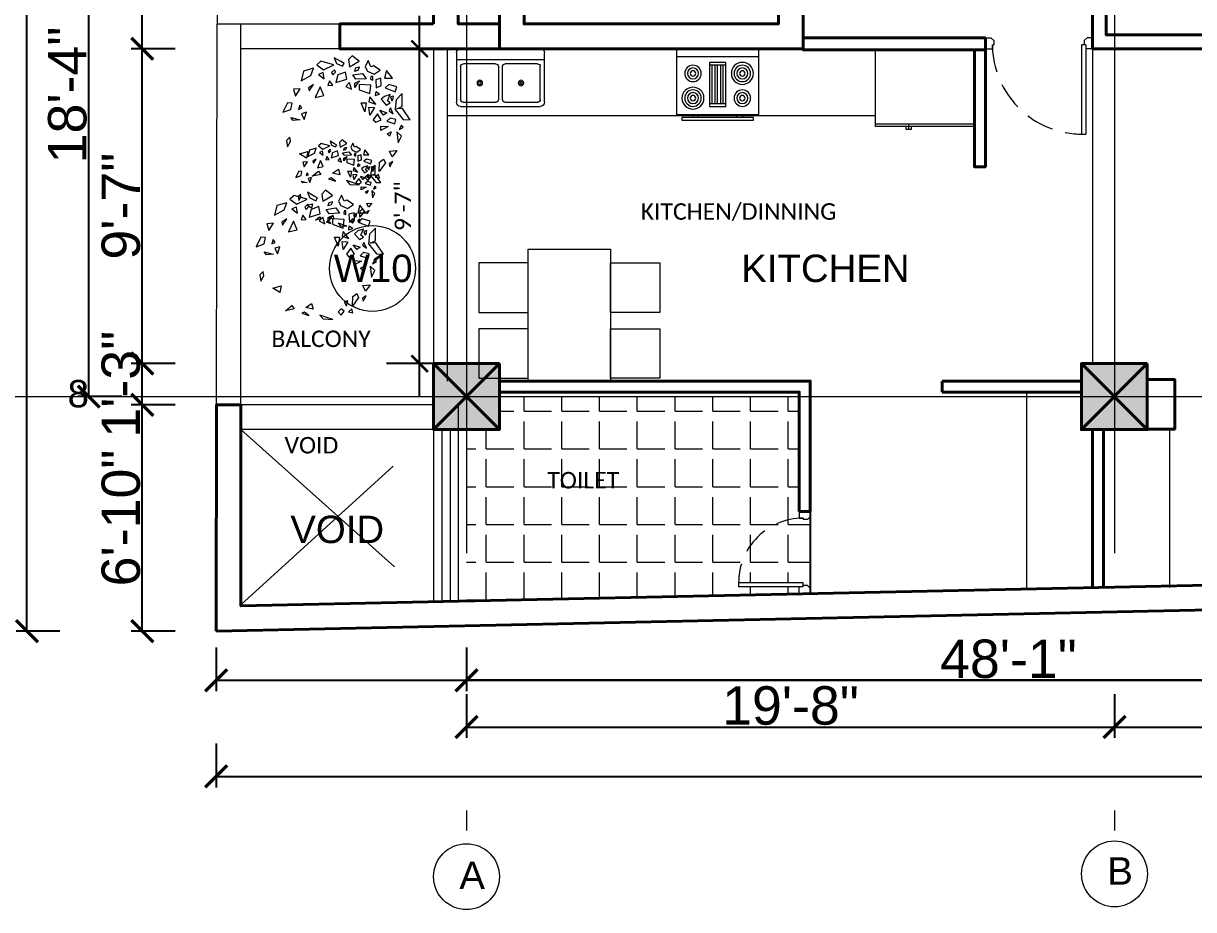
# Model space of a CAD drawing. Header units: inches. Extents: x 0 to 179512, y -43395 to -31716.
# Drawn here: x 171527.7 to 171953.9, y -38379 to -38056.3 of the extents above; entities that cross this region are included whole.
import ezdxf

# ---------------------------------------------------------------- set-up
doc = ezdxf.new("R2010")
doc.units = ezdxf.units.IN
doc.header["$LTSCALE"] = 10
doc.header["$MEASUREMENT"] = 0
for name, pattern in [('CENTER2', [1.125, 0.75, -0.125, 0.125, -0.125]), ('DASHED', [0.75, 0.5, -0.25]), ('DASHEDX2', [1.5, 1, -0.5]), ('HIDDEN2', [0.1875, 0.125, -0.0625])]:
    doc.linetypes.add(name, pattern=pattern)
doc.layers.get('Defpoints').update_dxf_attribs({"color": 215})
for name, color, linetype, lineweight in [('colum', 2, 'Continuous', 40), ('door', 4, 'Continuous', 25), ('Grid name', 4, 'Continuous', 0), ('hatch', 95, 'Continuous', 0), ('NEW LETTERING', 3, 'Continuous', 0), ('OL_AR_Center line', 253, 'CENTER2', 13), ('OL_AR_FURNITURE', 252, 'Continuous', 5), ('OL_AR_Hatch', 253, 'Continuous', 15), ('OL_AR_SYMBOL', 1, 'Continuous', 5), ('OL_AR_Text', 140, 'Continuous', 5), ('OL_AR_WALL', 255, 'Continuous', 40), ('window', 6, 'Continuous', 9)]:
    doc.layers.add(name, color=color, linetype=linetype, lineweight=lineweight)
doc.styles.add('1-16 Annotative Text', font='calibri.ttf', dxfattribs={"height": 0.0625})
doc.styles.add('arial', font='arial.ttf')
doc.styles.get("Standard").update_dxf_attribs({"font": 'arial.ttf'})
doc.dimstyles.new('1-16 Annotative Dimension', dxfattribs={"dimtxt": 0.0625, "dimasz": 0.0625, "dimexe": 0.125, "dimexo": 0, "dimgap": 0.03125, "dimtad": 1, "dimdec": 0, "dimzin": 0, "dimdsep": 46, "dimlunit": 4, "dimtxsty": '1-16 Annotative Text', "dimblk": 'ARCHTICK', "dimcen": 0.09, "dimdle": 0.125, "dimadec": 0, "dimazin": 0, "dimtfac": 1, "dimtdec": 0, "dimtix": 1, "dimtofl": 0, "dimtmove": 2, "dimatfit": 3, "dimfxl": 0.125, "dimfxlon": 1, "dimtolj": 1, "dimtzin": 0, "dimarcsym": 1})
doc.dimstyles.new('Dim_OLA', dxfattribs={"dimscale": 2, "dimtxt": 7, "dimasz": 4, "dimexe": 2, "dimexo": 0.5, "dimgap": 0.3, "dimtad": 1, "dimdec": 0, "dimzin": 0, "dimdsep": 46, "dimlunit": 3, "dimtxsty": 'arial', "dimblk": 'ARCHTICK', "dimcen": 0.05, "dimadec": 0, "dimazin": 0, "dimtfac": 1, "dimtdec": 0, "dimtix": 1, "dimtmove": 2, "dimatfit": 3, "dimldrblk": 'DOT', "dimfxl": 6, "dimfxlon": 1, "dimtolj": 1, "dimtzin": 0, "dimarcsym": 0})

# ---------------------------------------------------------------- blocks, each defined once
blk = doc.blocks.new('*U6')
for points in [[(-4.43, 11.05), (-5.18, 10.36), (-3.96, 9.49), (-2.07, 10.36)], [(-2, 11.66), (-1.6, 10.62), (-0.52, 10.1), (-0.18, 10.62), (-0.79, 10.96)], [(1.24, 12), (0.56, 11.31), (0.76, 10.01), (2.52, 11.05)], [(4.14, 11.14), (3.6, 10.01), (4, 9.23), (5.22, 8.71), (6.3, 9.41), (5.08, 10.19), (4.61, 10.01)], [(-5.78, 9.75), (-7.54, 9.23), (-8.01, 7.5), (-6.26, 8.45)], [(-4.84, 8.63), (-3.83, 7.85), (-4.03, 8.97)], [(-1.94, 9.49), (-2.48, 8.97), (-2.27, 8.54), (-1.8, 9.06)], [(0.02, 9.06), (-1.33, 8.54), (-1.73, 7.16), (0.29, 7.76)], [(1.37, 8.54), (3.13, 8.8), (3.8, 7.85), (1.91, 7.76)], [(2.59, 9.93), (1.84, 9.75), (1.64, 9.23), (2.32, 9.41)], [(7.45, 9.32), (7.11, 7.94), (8.52, 7.94)], [(-5.78, 6.81), (-6.66, 6.21), (-6.52, 5.69)], [(-4.57, 6.38), (-5.45, 4.47), (-3.89, 4.82)], [(-2.88, 7.5), (-3.15, 6.64), (-2.27, 6.72)], [(0.76, 7.16), (0.09, 6.46), (1.1, 5.95)], [(1.71, 6.29), (1.71, 7.07), (2.65, 7.5), (2.11, 6.9)], [(2.52, 6.81), (2.52, 5.86), (4.41, 5.17), (4.61, 6.72)], [(4.61, 8.28), (4.54, 7.76), (4.95, 7.59), (4.95, 8.28)], [(6.43, 7.94), (5.49, 7.68), (5.56, 6.21), (6.5, 6.64)], [(7.85, 6.81), (7.18, 6.21), (9, 5.51), (9.33, 6.38)], [(-8.14, 6.03), (-9.36, 5.95), (-9.02, 4.73)], [(4.41, 4.56), (4.27, 3.7), (5.49, 3.26)], [(5.49, 5.51), (5.42, 4.82), (6.16, 5.08)], [(8.12, 4.99), (7.11, 4.65), (6.5, 4.13), (7.38, 3.09), (8.12, 3.52), (7.65, 3.87)], [(8.73, 4.73), (8.19, 4.56), (8.39, 3.87), (8.59, 4.04)], [(10.28, 5.17), (9.2, 4.04), (9, 2.31), (10.48, 0.49), (11.76, 0.41), (10.35, 2.48), (9.33, 2.4), (10.28, 2.83)], [(-11.32, 1.79), (-9.83, 2.31), (-9.63, 3.44), (-10.44, 3.52)], [(-8.21, 3.09), (-8.48, 2.31), (-7.87, 2.57)], [(3.53, 1.88), (2.86, 3.52), (3.8, 3.52)], [(4.27, 2.74), (5.29, 2.66), (4.41, 1.27)], [(7.51, 1.71), (6.91, 1.27), (6.23, 2.14)], [(8.19, 2.57), (7.92, 2.05), (8.66, 1.53)], [(-8.21, 0.41), (-9.43, 0.32), (-9.83, 0.84)], [(-7, 1.79), (-7.94, 1.53), (-7.47, 0.49)], [(5.83, 1.53), (5.02, 0.41), (5.49, -0.02), (6.5, 0.41)], [(8.12, 0.75), (7.51, 0.15), (8.93, -0.28), (9.13, 0.49)], [(7.78, -0.8), (6.43, -1.5), (6.43, -0.72)], [(8.32, -1.75), (7.98, -2.53), (7.58, -2.1)], [(9.33, -1.75), (9.54, -3.74), (10.14, -2.53)], [(10.08, -0.63), (9.74, -1.32), (10.48, -0.89)], [(-10.03, -2.71), (-10.64, -3.31), (-10.44, -4.44), (-9.9, -3.49)], [(-8.28, -5.73), (-6.79, -5.3), (-7, -6.51)], [(9.33, -5.13), (8.46, -6.25), (7.98, -5.22)], [(5.29, -7.98), (4.61, -8.16), (5.02, -8.94)], [(6.1, -8.94), (6.16, -7.21), (6.91, -6.69), (7.24, -7.38)], [(8.05, -8.07), (8.59, -7.12), (7.92, -7.55)], [(-4.84, -8.85), (-4.43, -9.45), (-5.99, -9.8)], [(-2.54, -10.06), (-3.02, -10.23), (-1.8, -10.67)], [(-2.34, -9.2), (-1.26, -8.5), (-0.99, -9.54)], [(0.22, -10.58), (0.83, -11.27), (2.59, -11.36)], [(4.07, -9.45), (3.53, -9.97), (4.07, -10.58), (4.61, -9.89)], [(6.03, -9.45), (5.42, -9.97), (6.16, -10.15)]]:
    blk.add_lwpolyline(points, close=True)
blk = doc.blocks.new('toilet door')
at = {"linetype": 'Continuous', "lineweight": 5}
for p, q in [((971.49, 1088.26), (973.49, 1088.26)), ((971.49, 1088.26), (971.49, 1084.26)), ((973.49, 1088.26), (974.49, 1087.26)), ((974.49, 1087.26), (974.49, 1085.71)), ((999.49, 1088.26), (998.49, 1087.26)), ((998.49, 1087.26), (998.49, 1085.71)), ((1001.49, 1088.26), (999.49, 1088.26)), ((1001.49, 1088.26), (1001.49, 1084.26)), ((971.49, 1084.26), (973.99, 1084.26)), ((973.99, 1085.71), (974.49, 1085.71)), ((973.99, 1084.26), (973.99, 1085.71)), ((998.99, 1085.71), (997.49, 1085.71)), ((997.49, 1085.71), (997.49, 1062.21)), ((998.99, 1085.71), (998.99, 1062.21)), ((1001.49, 1084.26), (998.99, 1084.26)), ((997.49, 1062.21), (998.99, 1062.21))]:
    blk.add_line(p, q, dxfattribs=at)
at = {"linetype": 'DASHEDX2', "lineweight": 5}
blk.add_arc((997.49, 1085.71), 23.5, 180, 270, dxfattribs=at)
blk = doc.blocks.new('RGOVN30T')
for p, q in [((0, -3), (30, -3)), ((12, -6), (18, -6)), ((13, -20), (13, -6)), ((14, -6), (14, -20)), ((15, -20), (15, -6)), ((16, -6), (16, -20)), ((17, -20), (17, -6)), ((18, -20), (12, -20)), ((6, -24), (6, -25)), ((8, -25), (8, -24)), ((22, -25), (22, -24)), ((24, -24), (24, -25))]:
    blk.add_line(p, q)
for points in [[(0, -24), (0, 0), (30, 0), (30, -24)], [(12, -21), (12, -5), (18, -5), (18, -21)], [(2, -26), (2, -25), (28, -25), (28, -26)]]:
    blk.add_lwpolyline(points, close=True)
for centre, radius in [((6, -9), 4), ((6, -9), 3), ((6, -9), 2), ((6, -9), 1), ((24, -9), 3), ((24, -9), 2), ((24, -9), 1), ((6, -18), 3), ((6, -18), 2), ((6, -18), 1), ((24, -18), 4), ((24, -18), 3), ((24, -18), 2), ((24, -18), 1)]:
    blk.add_circle(centre, radius)
blk = doc.blocks.new('DBLSK32T')
for p, q in [((-16, -4), (16, -4)), ((-0.75, -18.5), (-0.75, -6.5)), ((0.75, -6.5), (0.75, -18.5))]:
    blk.add_line(p, q)
for points in [[(-14.5, 0), (14.5, 0)], [(-16, -19.5), (-16, -1.5)], [(16, -1.5), (16, -19.5)], [(-14.5, -18.5), (-14.5, -6.5)], [(-13.5, -5.5), (-1.75, -5.5)], [(1.75, -5.5), (13.5, -5.5)], [(14.5, -6.5), (14.5, -18.5)], [(14.5, -21), (-14.5, -21)], [(-1.75, -19.5), (-13.5, -19.5)], [(13.5, -19.5), (1.75, -19.5)]]:
    blk.add_lwpolyline(points)
for centre, radius in [((-7.5, -12.5), 1), ((-7.5, -12.5), 0.5), ((7.5, -12.5), 1), ((7.5, -12.5), 0.5)]:
    blk.add_circle(centre, radius)
for centre, radius, start, end in [((-14.5, -1.5), 1.5, 90, 180), ((14.5, -1.5), 1.5, 0, 90), ((-13.5, -6.5), 1, 90, 180), ((-1.75, -6.5), 1, 0, 90), ((1.75, -6.5), 1, 90, 180), ((13.5, -6.5), 1, 0, 90), ((-14.5, -19.5), 1.5, 180, 270), ((-13.5, -18.5), 1, 180, 270), ((-1.75, -18.5), 1, 270, 0), ((1.75, -18.5), 1, 180, 270), ((13.5, -18.5), 1, 270, 0), ((14.5, -19.5), 1.5, 270, 0)]:
    blk.add_arc(centre, radius, start, end)
blk = doc.blocks.new('REF36T')
for p, q in [((0, -26.999999), (36, -26.999999)), ((11, -27.999999), (11, -28.999999)), ((11, -28.999999), (13, -28.999999)), ((12, -26.999999), (12, -28.999999)), ((13, -28.999999), (13, -27.999999))]:
    blk.add_line(p, q)
blk.add_lwpolyline([(0, -27.999999), (0, 0), (36, 0), (36, -27.999999)], close=True)
blk = doc.blocks.new('room door')
at = {"linetype": 'Continuous', "lineweight": 5}
for p, q in [((1155.96, 1187.08), (1155.96, 1185.08)), ((1155.96, 1187.08), (1159.96, 1187.08)), ((1155.96, 1185.08), (1156.96, 1184.08)), ((1159.96, 1187.08), (1159.96, 1184.58)), ((1156.96, 1184.08), (1158.51, 1184.08)), ((1158.51, 1184.58), (1158.51, 1183.08)), ((1158.51, 1184.58), (1191.07, 1184.58)), ((1158.51, 1183.08), (1191.07, 1183.08)), ((1191.07, 1183.08), (1191.07, 1184.58)), ((1155.96, 1150.08), (1156.96, 1151.08)), ((1156.96, 1151.08), (1158.51, 1151.08)), ((1158.51, 1150.58), (1158.51, 1151.08)), ((1155.96, 1148.08), (1155.96, 1150.08)), ((1155.96, 1148.08), (1159.96, 1148.08)), ((1159.96, 1150.58), (1158.51, 1150.58)), ((1159.96, 1148.08), (1159.96, 1150.58))]:
    blk.add_line(p, q, dxfattribs=at)
at = {"linetype": 'DASHEDX2', "lineweight": 5}
blk.add_arc((1158.29, 1183.35), 32.77, 270.3827, 0.4794, dxfattribs=at)
blk = doc.blocks.new('_ArchTick')
at = {"color": 0, "linetype": 'ByBlock', "const_width": 0.15}
blk.add_lwpolyline([(-0.5, -0.5), (0.5, 0.5)], dxfattribs=at)
blk = doc.blocks.new('*D215')
at = {"layer": 'Defpoints', "color": 0, "transparency": 16777216}
for p in [(171571, -38195.16), (171598.03, -38195.16), (171597.89, -38277.59)]:
    blk.add_point(p, dxfattribs=at)
at = {"layer": 'OL_AR_Text', "color": 0, "lineweight": -2, "transparency": 16777216}
for p, q in [((171583, -38195.16), (171567, -38195.16)), ((171571, -38277.59), (171571, -38195.16)), ((171583, -38277.59), (171567, -38277.59))]:
    blk.add_line(p, q, dxfattribs=at)
at = {"layer": 'OL_AR_Text', "color": 0, "lineweight": -2, "transparency": 16777216, "xscale": 8, "yscale": 8, "zscale": 8}
for p, rotation in [((171571, -38195.16), 90), ((171571, -38277.59), 270)]:
    blk.add_blockref('_ArchTick', p, dxfattribs=dict(at, rotation=rotation))
at = {"layer": 'OL_AR_Text', "color": 0, "transparency": 16777216, "insert": (171563.25, -38236.38), "char_height": 14, "attachment_point": 5, "rotation": 90, "style": 'arial'}
blk.add_mtext('\\A1;6\'-10"', dxfattribs=at)
blk = doc.blocks.new('_Dot')
at = {"color": 0, "linetype": 'ByBlock', "lineweight": -2}
blk.add_line((-0.5, 0), (-1, 0), dxfattribs=at)
at = {"color": 0, "linetype": 'ByBlock', "const_width": 0.5}
blk.add_lwpolyline([(-0.25, 0, 1), (0.25, 0, 1)], format="xyb", close=True, dxfattribs=at)
blk = doc.blocks.new('*D216')
at = {"layer": 'Defpoints', "color": 0, "transparency": 16777216}
for p in [(171571, -38180.16), (171677.06, -38180.16), (171598.03, -38195.16)]:
    blk.add_point(p, dxfattribs=at)
at = {"layer": 'OL_AR_Text', "color": 0, "lineweight": -2, "transparency": 16777216}
for p, q in [((171583, -38180.16), (171567, -38180.16)), ((171571, -38195.16), (171571, -38180.16)), ((171583, -38195.16), (171567, -38195.16))]:
    blk.add_line(p, q, dxfattribs=at)
at = {"layer": 'OL_AR_Text', "color": 0, "transparency": 16777216, "insert": (171563.25, -38187.66), "char_height": 14, "attachment_point": 5, "rotation": 90, "style": 'arial'}
blk.add_mtext('\\A1;1\'-3"', dxfattribs=at)
blk = doc.blocks.new('*D217')
at = {"layer": 'Defpoints', "color": 0, "transparency": 16777216}
for p in [(171571, -38065.47), (171677.06, -38065.47), (171677.06, -38180.16)]:
    blk.add_point(p, dxfattribs=at)
at = {"layer": 'OL_AR_Text', "color": 0, "lineweight": -2, "transparency": 16777216}
for p, q in [((171583, -38065.47), (171567, -38065.47)), ((171571, -38180.16), (171571, -38065.47)), ((171583, -38180.16), (171567, -38180.16))]:
    blk.add_line(p, q, dxfattribs=at)
at = {"layer": 'OL_AR_Text', "color": 0, "lineweight": -2, "transparency": 16777216, "xscale": 8, "yscale": 8, "zscale": 8}
for p, rotation in [((171571, -38065.47), 90), ((171571, -38180.16), 270)]:
    blk.add_blockref('_ArchTick', p, dxfattribs=dict(at, rotation=rotation))
at = {"layer": 'OL_AR_Text', "color": 0, "transparency": 16777216, "insert": (171563.25, -38122.81), "char_height": 14, "attachment_point": 5, "rotation": 90, "style": 'arial'}
blk.add_mtext('\\A1;9\'-7"', dxfattribs=at)
blk = doc.blocks.new('*D218')
at = {"layer": 'Defpoints', "color": 0, "transparency": 16777216}
for p in [(171571, -37984.56), (171677.06, -37984.56), (171677.06, -38065.47)]:
    blk.add_point(p, dxfattribs=at)
at = {"layer": 'OL_AR_Text', "color": 0, "lineweight": -2, "transparency": 16777216}
for p, q in [((171583, -37984.56), (171567, -37984.56)), ((171571, -38065.47), (171571, -37984.56)), ((171583, -38065.47), (171567, -38065.47))]:
    blk.add_line(p, q, dxfattribs=at)
at = {"layer": 'OL_AR_Text', "color": 0, "lineweight": -2, "transparency": 16777216, "xscale": 8, "yscale": 8, "zscale": 8}
for p, rotation in [((171571, -37984.56), 90), ((171571, -38065.47), 270)]:
    blk.add_blockref('_ArchTick', p, dxfattribs=dict(at, rotation=rotation))
at = {"layer": 'OL_AR_Text', "color": 0, "transparency": 16777216, "insert": (171563.25, -38025.02), "char_height": 14, "attachment_point": 5, "rotation": 90, "style": 'arial'}
blk.add_mtext('\\A1;6\'-9"', dxfattribs=at)
blk = doc.blocks.new('*D228')
at = {"layer": 'Defpoints', "color": 0, "transparency": 16777216}
for p in [(171551.5, -37972.46), (171688.96, -37972.46), (171689.06, -38192.16)]:
    blk.add_point(p, dxfattribs=at)
at = {"layer": 'OL_AR_Text', "color": 0, "lineweight": -2, "transparency": 16777216}
for p, q in [((171563.5, -37972.46), (171547.5, -37972.46)), ((171551.5, -38192.16), (171551.5, -37972.46)), ((171563.5, -38192.16), (171547.5, -38192.16))]:
    blk.add_line(p, q, dxfattribs=at)
at = {"layer": 'OL_AR_Text', "color": 0, "lineweight": -2, "transparency": 16777216, "xscale": 8, "yscale": 8, "zscale": 8}
for p, rotation in [((171551.5, -37972.46), 90), ((171551.5, -38192.16), 270)]:
    blk.add_blockref('_ArchTick', p, dxfattribs=dict(at, rotation=rotation))
at = {"layer": 'OL_AR_Text', "color": 0, "transparency": 16777216, "insert": (171543.75, -38082.31), "char_height": 14, "attachment_point": 5, "rotation": 90, "style": 'arial'}
blk.add_mtext('\\A1;18\'-4"', dxfattribs=at)
blk = doc.blocks.new('*D235')
at = {"layer": 'Defpoints', "color": 0, "transparency": 16777216}
for p in [(171529, -36984.44), (171572, -36984.44), (171571, -38277.59)]:
    blk.add_point(p, dxfattribs=at)
at = {"layer": 'OL_AR_Text', "color": 0, "lineweight": -2, "transparency": 16777216}
for p, q in [((171541, -36984.44), (171525, -36984.44)), ((171529, -38277.59), (171529, -36984.44)), ((171541, -38277.59), (171525, -38277.59))]:
    blk.add_line(p, q, dxfattribs=at)
at = {"layer": 'OL_AR_Text', "color": 0, "lineweight": -2, "transparency": 16777216, "xscale": 8, "yscale": 8, "zscale": 8}
for p, rotation in [((171529, -36984.44), 90), ((171529, -38277.59), 270)]:
    blk.add_blockref('_ArchTick', p, dxfattribs=dict(at, rotation=rotation))
at = {"layer": 'OL_AR_Text', "color": 0, "transparency": 16777216, "insert": (171521.25, -37631.02), "char_height": 14, "attachment_point": 5, "rotation": 90, "style": 'arial'}
blk.add_mtext('\\A1;107\'-9"', dxfattribs=at)
blk = doc.blocks.new('*D236')
at = {"layer": 'Defpoints', "color": 0, "transparency": 16777216}
for p in [(172174.96, -38265.23), (171597.89, -38277.59), (172174.96, -38295.5)]:
    blk.add_point(p, dxfattribs=at)
at = {"layer": 'OL_AR_Text', "color": 0, "lineweight": -2, "transparency": 16777216}
for p, q in [((171597.89, -38283.5), (171597.89, -38299.5)), ((172174.96, -38283.5), (172174.96, -38299.5)), ((171597.89, -38295.5), (172174.96, -38295.5))]:
    blk.add_line(p, q, dxfattribs=at)
at = {"layer": 'OL_AR_Text', "color": 0, "lineweight": -2, "transparency": 16777216, "xscale": 8, "yscale": 8, "zscale": 8, "rotation": 180}
blk.add_blockref('_ArchTick', (171597.89, -38295.5), dxfattribs=at)
at = {"layer": 'OL_AR_Text', "color": 0, "lineweight": -2, "transparency": 16777216, "xscale": 8, "yscale": 8, "zscale": 8}
blk.add_blockref('_ArchTick', (172174.96, -38295.5), dxfattribs=at)
at = {"layer": 'OL_AR_Text', "color": 0, "transparency": 16777216, "insert": (171886.42, -38287.75), "char_height": 14, "attachment_point": 5, "style": 'arial'}
blk.add_mtext('\\A1;48\'-1"', dxfattribs=at)
blk = doc.blocks.new('*D243')
at = {"layer": 'Defpoints', "color": 0, "transparency": 16777216}
for p in [(172559.77, -37981.71), (171689.06, -38192.16), (171689.06, -38295.5)]:
    blk.add_point(p, dxfattribs=at)
at = {"layer": 'OL_AR_Text', "color": 0, "lineweight": -2, "transparency": 16777216}
for p, q in [((171689.06, -38283.5), (171689.06, -38299.5)), ((172559.77, -38283.5), (172559.77, -38299.5)), ((172559.77, -38295.5), (171689.06, -38295.5))]:
    blk.add_line(p, q, dxfattribs=at)
at = {"layer": 'OL_AR_Text', "color": 0, "lineweight": -2, "transparency": 16777216, "xscale": 8, "yscale": 8, "zscale": 8, "rotation": 180}
blk.add_blockref('_ArchTick', (171689.06, -38295.5), dxfattribs=at)
at = {"layer": 'OL_AR_Text', "color": 0, "lineweight": -2, "transparency": 16777216, "xscale": 8, "yscale": 8, "zscale": 8}
blk.add_blockref('_ArchTick', (172559.77, -38295.5), dxfattribs=at)
at = {"layer": 'OL_AR_Text', "color": 0, "transparency": 16777216, "insert": (172124.41, -38287.87), "char_height": 14, "attachment_point": 5, "style": 'arial'}
blk.add_mtext('\\A1;72\'-7"', dxfattribs=at)
blk = doc.blocks.new('*D244')
at = {"layer": 'Defpoints', "color": 0, "transparency": 16777216}
for p in [(171689.06, -38192.16), (171925.05, -38192.1), (171925.05, -38312.5)]:
    blk.add_point(p, dxfattribs=at)
at = {"layer": 'OL_AR_Text', "color": 0, "lineweight": -2, "transparency": 16777216}
for p, q in [((171689.06, -38300.5), (171689.06, -38316.5)), ((171925.05, -38300.5), (171925.05, -38316.5)), ((171689.06, -38312.5), (171925.05, -38312.5))]:
    blk.add_line(p, q, dxfattribs=at)
at = {"layer": 'OL_AR_Text', "color": 0, "lineweight": -2, "transparency": 16777216, "xscale": 8, "yscale": 8, "zscale": 8, "rotation": 180}
blk.add_blockref('_ArchTick', (171689.06, -38312.5), dxfattribs=at)
at = {"layer": 'OL_AR_Text', "color": 0, "lineweight": -2, "transparency": 16777216, "xscale": 8, "yscale": 8, "zscale": 8}
blk.add_blockref('_ArchTick', (171925.05, -38312.5), dxfattribs=at)
at = {"layer": 'OL_AR_Text', "color": 0, "transparency": 16777216, "insert": (171807.05, -38304.75), "char_height": 14, "attachment_point": 5, "style": 'arial'}
blk.add_mtext('\\A1;19\'-8"', dxfattribs=at)
blk = doc.blocks.new('*D245')
at = {"layer": 'Defpoints', "color": 0, "transparency": 16777216}
for p in [(171925.05, -38170.73), (172163.01, -38192.1), (172163.01, -38312.5)]:
    blk.add_point(p, dxfattribs=at)
at = {"layer": 'OL_AR_Text', "color": 0, "lineweight": -2, "transparency": 16777216}
for p, q in [((171925.05, -38300.5), (171925.05, -38316.5)), ((172163.01, -38300.5), (172163.01, -38316.5)), ((171925.05, -38312.5), (172163.01, -38312.5))]:
    blk.add_line(p, q, dxfattribs=at)
at = {"layer": 'OL_AR_Text', "color": 0, "lineweight": -2, "transparency": 16777216, "xscale": 8, "yscale": 8, "zscale": 8, "rotation": 180}
blk.add_blockref('_ArchTick', (171925.05, -38312.5), dxfattribs=at)
at = {"layer": 'OL_AR_Text', "color": 0, "lineweight": -2, "transparency": 16777216, "xscale": 8, "yscale": 8, "zscale": 8}
blk.add_blockref('_ArchTick', (172163.01, -38312.5), dxfattribs=at)
at = {"layer": 'OL_AR_Text', "color": 0, "transparency": 16777216, "insert": (172044.03, -38304.75), "char_height": 14, "attachment_point": 5, "style": 'arial'}
blk.add_mtext('\\A1;19\'-10"', dxfattribs=at)
blk = doc.blocks.new('*D248')
at = {"layer": 'Defpoints', "color": 0, "transparency": 16777216}
for p in [(172562.77, -38310.5), (171597.89, -38312.5), (172562.77, -38330.5)]:
    blk.add_point(p, dxfattribs=at)
at = {"layer": 'OL_AR_Text', "color": 0, "lineweight": -2, "transparency": 16777216}
for p, q in [((171597.89, -38318.5), (171597.89, -38334.5)), ((172562.77, -38318.5), (172562.77, -38334.5)), ((171597.89, -38330.5), (172562.77, -38330.5))]:
    blk.add_line(p, q, dxfattribs=at)
at = {"layer": 'OL_AR_Text', "color": 0, "lineweight": -2, "transparency": 16777216, "xscale": 8, "yscale": 8, "zscale": 8, "rotation": 180}
blk.add_blockref('_ArchTick', (171597.89, -38330.5), dxfattribs=at)
at = {"layer": 'OL_AR_Text', "color": 0, "lineweight": -2, "transparency": 16777216, "xscale": 8, "yscale": 8, "zscale": 8}
blk.add_blockref('_ArchTick', (172562.77, -38330.5), dxfattribs=at)
at = {"layer": 'OL_AR_Text', "color": 0, "transparency": 16777216, "insert": (172080.33, -38322.75), "char_height": 14, "attachment_point": 5, "style": 'arial'}
blk.add_mtext('\\A1;80\'-5"', dxfattribs=at)
blk = doc.blocks.new('*D29')
at = {"layer": 'Defpoints', "color": 0, "transparency": 16777216}
for p in [(171671.98, -38065.47), (171677.06, -38065.47), (171677.06, -38180.16)]:
    blk.add_point(p, dxfattribs=at)
at = {"layer": 'window', "color": 0, "lineweight": -2, "transparency": 16777216}
for p, q in [((171671.98, -38192.16), (171671.98, -38053.47)), ((171677.06, -38065.47), (171659.98, -38065.47)), ((171677.06, -38180.16), (171659.98, -38180.16))]:
    blk.add_line(p, q, dxfattribs=at)
at = {"layer": 'window', "color": 0, "lineweight": -2, "transparency": 16777216, "xscale": 6, "yscale": 6, "zscale": 6}
for p, rotation in [((171671.98, -38065.47), 90), ((171671.98, -38180.16), 270)]:
    blk.add_blockref('_ArchTick', p, dxfattribs=dict(at, rotation=rotation))
at = {"layer": 'window', "color": 0, "transparency": 16777216, "insert": (171665.9, -38122.81), "char_height": 6, "attachment_point": 5, "rotation": 90, "style": '1-16 Annotative Text'}
blk.add_mtext('\\A1;9\'-7"', dxfattribs=at)
blk = doc.blocks.new('*D1078')
at = {"layer": 'Defpoints', "color": 0, "transparency": 16777216}
for p in [(0, -38065.47), (174046, -38065.47), (174041.94, -38103.01)]:
    blk.add_point(p, dxfattribs=at)
at = {"layer": 'door', "color": 0, "lineweight": -2, "transparency": 16777216}
for p, q in [((174046, -38115.01), (174046, -38053.47)), ((174034, -38065.47), (174058, -38065.47)), ((174041.94, -38103.01), (174058, -38103.01))]:
    blk.add_line(p, q, dxfattribs=at)
at = {"layer": 'door', "color": 0, "lineweight": -2, "transparency": 16777216, "xscale": 6, "yscale": 6, "zscale": 6}
for p, rotation in [((174046, -38065.47), 90), ((174046, -38103.01), 270)]:
    blk.add_blockref('_ArchTick', p, dxfattribs=dict(at, rotation=rotation))
at = {"layer": 'door', "color": 0, "transparency": 16777216, "insert": (174039.93, -38084.24), "char_height": 6, "attachment_point": 5, "rotation": 90, "style": '1-16 Annotative Text'}
blk.add_mtext('\\A1;3\'-2"', dxfattribs=at)

msp = doc.modelspace()

# ---------------------------------------------------------------- hatches: boundary and pattern name
at = {"layer": 'hatch', "transparency": 33554536}
h = msp.add_hatch(dxfattribs=at)
h.set_pattern_fill('AR-CONC', color=256, angle=360)
h.set_pattern_definition([(50, (10777.569, 4e-11), (7.17260183, -0.62752135), [0.75, -8.25]), (355, (10777.569, 4e-11), (-1.38751334, 7.52192134), [0.6, -6.6]), (100.4514445, (10778.1666, -0.052), (5.78508847, 6.8943999), [0.63740192, -7.01142112]), (46.1842, (10777.569, 2), (10.6724133, -1.6551928), [1.125, -12.375]), (96.6356355, (10778.458, 1.862), (9.34661946, 9.741186), [0.9561034, -10.5171376]), (351.184164, (10777.569, 2), (9.34661945, 9.741186), [0.9, -9.9]), (21, (10778.569, 1.5), (5.96907052, -4.0261889), [0.75, -8.25]), (326, (10778.569, 1.5), (2.43315332, 7.25150045), [0.6, -6.6]), (71.4514447, (10779.066, 1.1645), (8.40222377, 3.22531153), [0.6374019, -7.01142112]), (37.5, (10777.569, 4e-11), (0.121598553, 3.32893854), [0, -6.52, 0, -6.7, 0, -6.625]), (7.5, (10777.569, 4e-11), (2.630695374, 3.94411712), [0, -3.82, 0, -6.37, 0, -2.525]), (327.5, (10775.339, 4e-11), (5.33822436, -0.225548717), [0, -2.5, 0, -7.8, 0, -10.35]), (317.5, (10774.339, 4e-11), (5.8318617, 1.00104982), [0, -3.25, 0, -5.18, 0, -7.35])])
h.paths.add_polyline_path([(172197.01, -37020.44), (172175.01, -37020.44), (172186.01, -37031.44)])
h.paths.add_polyline_path([(172186.01, -37031.44), (172175.01, -37020.44), (172175.01, -37042.44)])
h.paths.add_polyline_path([(172186.01, -37031.44), (172175.01, -37042.44), (172197.01, -37042.44)])
h.paths.add_polyline_path([(172197.01, -37020.44), (172186.01, -37031.44), (172197.01, -37042.44)])
h.paths.add_polyline_path([(172356.57, -37020.44), (172334.57, -37020.44), (172345.57, -37031.44)])
h.paths.add_polyline_path([(172334.57, -37020.44), (172334.57, -37042.44), (172345.57, -37031.44)])
h.paths.add_polyline_path([(172345.57, -37031.44), (172334.57, -37042.44), (172356.57, -37042.44)])
h.paths.add_polyline_path([(172356.57, -37020.44), (172345.57, -37031.44), (172356.57, -37042.44)])
h.paths.add_polyline_path([(172359.54, -37227.44), (172348.54, -37216.44), (172348.54, -37238.44)])
h.paths.add_polyline_path([(172370.54, -37216.44), (172348.54, -37216.44), (172359.54, -37227.44)])
h.paths.add_polyline_path([(172370.54, -37216.44), (172359.54, -37227.44), (172370.54, -37238.44)])
h.paths.add_polyline_path([(172359.54, -37227.44), (172348.54, -37238.44), (172370.54, -37238.44)])
h.paths.add_polyline_path([(172197.01, -37216.44), (172175.01, -37216.44), (172186.01, -37227.44)])
h.paths.add_polyline_path([(172175.01, -37216.44), (172175.01, -37238.44), (172186.01, -37227.44)])
h.paths.add_polyline_path([(172186.01, -37227.44), (172175.01, -37238.44), (172197.01, -37238.44)])
h.paths.add_polyline_path([(172197.01, -37216.44), (172186.01, -37227.44), (172197.01, -37238.44)])
h.paths.add_polyline_path([(172197.01, -37412.37), (172175.01, -37412.37), (172186.01, -37423.37)])
h.paths.add_polyline_path([(172197.01, -37412.37), (172186.01, -37423.37), (172197.01, -37434.37)])
h.paths.add_polyline_path([(172175.01, -37412.37), (172175.01, -37434.37), (172186.01, -37423.37)])
h.paths.add_polyline_path([(172186.01, -37423.37), (172175.01, -37434.37), (172197.01, -37434.37)])
h.paths.add_polyline_path([(172394.48, -37412.44), (172372.48, -37412.44), (172383.48, -37423.44)])
h.paths.add_polyline_path([(172372.48, -37412.44), (172372.48, -37434.44), (172383.48, -37423.44)])
h.paths.add_polyline_path([(172383.48, -37423.44), (172372.48, -37434.44), (172394.48, -37434.44)])
h.paths.add_polyline_path([(172394.48, -37412.44), (172383.48, -37423.44), (172394.48, -37434.44)])
h.paths.add_polyline_path([(171689.06, -37615.44), (171677.06, -37603.44), (171677.06, -37627.44)])
h.paths.add_polyline_path([(171701.06, -37603.44), (171677.06, -37603.44), (171689.06, -37615.44)])
h.paths.add_polyline_path([(171701.06, -37603.44), (171689.06, -37615.44), (171701.06, -37627.44)])
h.paths.add_polyline_path([(171689.06, -37615.44), (171677.06, -37627.44), (171701.06, -37627.44)])
h.paths.add_polyline_path([(171935.13, -37605.44), (171915.13, -37605.44), (171925.13, -37615.44)])
h.paths.add_polyline_path([(171925.13, -37615.44), (171915.13, -37605.44), (171915.13, -37625.44)])
h.paths.add_polyline_path([(171925.13, -37615.44), (171915.13, -37625.44), (171935.13, -37625.44)])
h.paths.add_polyline_path([(171935.13, -37605.44), (171925.13, -37615.44), (171935.13, -37625.44)])
h.paths.add_polyline_path([(172186.01, -37589.57), (172175.01, -37578.57), (172175.01, -37600.57)])
h.paths.add_polyline_path([(172197.01, -37578.57), (172175.01, -37578.57), (172186.01, -37589.57)])
h.paths.add_polyline_path([(172197.01, -37578.57), (172186.01, -37589.57), (172197.01, -37600.57)])
h.paths.add_polyline_path([(172186.01, -37589.57), (172175.01, -37600.57), (172197.01, -37600.57)])
h.paths.add_polyline_path([(172175.06, -37603.39), (172151.06, -37603.39), (172163.06, -37615.39)])
h.paths.add_polyline_path([(172163.06, -37615.39), (172151.06, -37603.39), (172151.06, -37627.39)])
h.paths.add_polyline_path([(172163.06, -37615.39), (172151.06, -37627.39), (172175.06, -37627.39)])
h.paths.add_polyline_path([(172175.06, -37603.39), (172163.06, -37615.39), (172175.06, -37627.39)])
h.paths.add_polyline_path([(172331.82, -37605.44), (172311.82, -37605.44), (172321.82, -37615.44)])
h.paths.add_polyline_path([(172321.82, -37615.44), (172311.82, -37605.44), (172311.82, -37625.44)])
h.paths.add_polyline_path([(172321.82, -37615.44), (172311.82, -37625.44), (172331.82, -37625.44)])
h.paths.add_polyline_path([(172331.82, -37605.44), (172321.82, -37615.44), (172331.82, -37625.44)])
h.paths.add_polyline_path([(172391.73, -37578.57), (172369.73, -37578.57), (172380.73, -37589.57)])
h.paths.add_polyline_path([(172391.73, -37578.57), (172380.73, -37589.57), (172391.73, -37600.57)])
h.paths.add_polyline_path([(172380.73, -37589.57), (172369.73, -37600.57), (172391.73, -37600.57)])
h.paths.add_polyline_path([(172380.73, -37589.57), (172369.73, -37578.57), (172369.73, -37600.57)])
h.paths.add_polyline_path([(172499.69, -37605.44), (172479.69, -37605.44), (172489.69, -37615.44)])
h.paths.add_polyline_path([(172489.69, -37615.44), (172479.69, -37605.44), (172479.69, -37625.44)])
h.paths.add_polyline_path([(172489.69, -37615.44), (172479.69, -37625.44), (172499.69, -37625.44)])
h.paths.add_polyline_path([(172499.69, -37605.44), (172489.69, -37615.44), (172499.69, -37625.44)])
h.paths.add_polyline_path([(171701.06, -37762.38), (171677.06, -37762.38), (171689.06, -37774.38)])
h.paths.add_polyline_path([(171689.06, -37774.38), (171677.06, -37762.38), (171677.06, -37786.38)])
h.paths.add_polyline_path([(171689.06, -37774.38), (171677.06, -37786.38), (171701.06, -37786.38)])
h.paths.add_polyline_path([(171701.06, -37762.38), (171689.06, -37774.38), (171701.06, -37786.38)])
h.paths.add_polyline_path([(171925.05, -37759.38), (171925.05, -37774.38), (171940.05, -37774.38, 0.414214)])
h.paths.add_polyline_path([(171925.05, -37759.38, 0.414214), (171910.05, -37774.38), (171925.05, -37774.38)])
h.paths.add_polyline_path([(171925.05, -37774.38), (171910.05, -37774.38, 0.414214), (171925.05, -37789.38)])
h.paths.add_polyline_path([(171940.05, -37774.38), (171925.05, -37774.38), (171925.05, -37789.38, 0.414214)])
h.paths.add_polyline_path([(172163.01, -37763.38, 0.414214), (172152.01, -37774.38), (172163.01, -37774.38)])
h.paths.add_polyline_path([(172163.01, -37763.38), (172163.01, -37774.38), (172174.01, -37774.38, 0.414214)])
h.paths.add_polyline_path([(172174.01, -37774.38), (172163.01, -37774.38), (172163.01, -37785.38, 0.414214)])
h.paths.add_polyline_path([(172163.01, -37774.38), (172152.01, -37774.38, 0.414214), (172163.01, -37785.38)])
h.paths.add_polyline_path([(172332.78, -37763.38), (172310.78, -37763.38), (172321.78, -37774.38)])
h.paths.add_polyline_path([(172321.78, -37774.38), (172310.78, -37763.38), (172310.78, -37785.38)])
h.paths.add_polyline_path([(172332.78, -37763.38), (172321.78, -37774.38), (172332.78, -37785.38)])
h.paths.add_polyline_path([(172321.78, -37774.38), (172310.78, -37785.38), (172332.78, -37785.38)])
h.paths.add_polyline_path([(172499.69, -37764.38), (172479.69, -37764.38), (172489.69, -37774.38)])
h.paths.add_polyline_path([(172489.69, -37774.38), (172479.69, -37764.38), (172479.69, -37784.38)])
h.paths.add_polyline_path([(172489.69, -37774.38), (172479.69, -37784.38), (172499.69, -37784.38)])
h.paths.add_polyline_path([(172499.69, -37764.38), (172489.69, -37774.38), (172499.69, -37784.38)])
h.paths.add_polyline_path([(171701.06, -37960.56), (171677.06, -37960.56), (171689.06, -37972.56)])
h.paths.add_polyline_path([(171689.06, -37972.56), (171677.06, -37960.56), (171677.06, -37984.56)])
h.paths.add_polyline_path([(171689.06, -37972.56), (171677.06, -37984.56), (171701.06, -37984.56)])
h.paths.add_polyline_path([(171701.06, -37960.56), (171689.06, -37972.56), (171701.06, -37984.56)])
h.paths.add_polyline_path([(171925.05, -37959.47, 0.414214), (171912.05, -37972.47), (171925.05, -37972.47)])
h.paths.add_polyline_path([(171925.05, -37959.47), (171925.05, -37972.47), (171938.05, -37972.47, 0.414214)])
h.paths.add_polyline_path([(171938.05, -37972.47), (171925.05, -37972.47), (171925.05, -37985.47, 0.414214)])
h.paths.add_polyline_path([(171925.05, -37972.47), (171912.05, -37972.47, 0.414214), (171925.05, -37985.47)])
h.paths.add_polyline_path([(172163.01, -37959.56), (172163.01, -37972.56), (172176.01, -37972.56, 0.414214)])
h.paths.add_polyline_path([(172163.01, -37959.56, 0.414214), (172150.01, -37972.56), (172163.01, -37972.56)])
h.paths.add_polyline_path([(172163.01, -37972.56), (172150.01, -37972.56, 0.414214), (172163.01, -37985.56)])
h.paths.add_polyline_path([(172176.01, -37972.56), (172163.01, -37972.56), (172163.01, -37985.56, 0.414214)])
h.paths.add_polyline_path([(172334.78, -37955.93), (172308.78, -37955.93), (172321.78, -37967.93)])
h.paths.add_polyline_path([(172308.78, -37955.93), (172308.78, -37979.93), (172321.78, -37967.93)])
h.paths.add_polyline_path([(172321.78, -37967.93), (172308.78, -37979.93), (172334.78, -37979.93)])
h.paths.add_polyline_path([(172334.78, -37955.93), (172321.78, -37967.93), (172334.78, -37979.93)])
h.paths.add_polyline_path([(172499.48, -37961.06), (172479.48, -37961.06), (172489.48, -37971.06)])
h.paths.add_polyline_path([(172499.48, -37961.06), (172489.48, -37971.06), (172499.48, -37981.06)])
h.paths.add_polyline_path([(172489.48, -37971.06), (172479.48, -37981.06), (172499.48, -37981.06)])
h.paths.add_polyline_path([(172479.48, -37961.06), (172479.48, -37981.06), (172489.48, -37971.06)])
h.paths.add_polyline_path([(171701.06, -38180.16), (171677.06, -38180.16), (171689.06, -38192.16)])
h.paths.add_polyline_path([(171677.06, -38180.16), (171677.06, -38204.16), (171689.06, -38192.16)])
h.paths.add_polyline_path([(171689.06, -38192.16), (171677.06, -38204.16), (171701.06, -38204.16)])
h.paths.add_polyline_path([(171701.06, -38180.16), (171689.06, -38192.16), (171701.06, -38204.16)])
h.paths.add_polyline_path([(171936.98, -38180.16), (171912.98, -38180.16), (171924.98, -38192.16)])
h.paths.add_polyline_path([(171936.98, -38180.16), (171924.98, -38192.16), (171936.98, -38204.16)])
h.paths.add_polyline_path([(171924.98, -38192.16), (171912.98, -38204.16), (171936.98, -38204.16)])
h.paths.add_polyline_path([(171912.98, -38180.16), (171912.98, -38204.16), (171924.98, -38192.16)])
h.paths.add_polyline_path([(172172.98, -38182.18), (172172.98, -38180.16), (172151.01, -38180.16), (172163.01, -38192.16)])
h.paths.add_polyline_path([(172151.01, -38180.16), (172151.01, -38204.16), (172163.01, -38192.16)])
h.paths.add_polyline_path([(172163.01, -38192.16), (172151.01, -38204.16), (172175.01, -38204.16)])
h.paths.add_polyline_path([(172174.98, -38180.18), (172174.98, -38180.16), (172172.98, -38180.16), (172172.98, -38182.18)], flags=17)
h.paths.add_polyline_path([(172163.01, -38192.16), (172175.01, -38204.16), (172175.01, -38180.16)])
h = msp.add_hatch(dxfattribs=at)
h.set_pattern_fill('ANGLE', color=256, scale=50)
h.set_pattern_definition([(0, (0, 0), (0, 13.75), [10, -3.75]), (90, (0, 0), (-13.75, 8e-16), [10, -3.75])])
h.paths.add_polyline_path([(171810.27, -38192.16), (171701.06, -38192.16), (171701.06, -38204.16), (171689.06, -38204.16), (171689.06, -38266.64), (171810.2, -38264.04), (171810.2, -38261.46), (171788.15, -38261.46), (171788.15, -38259.96, -0.396243), (171810.2, -38236.5), (171810.2, -38233.96), (171810.21, -38233.96)])
h.paths.add_polyline_path([(171814.2, -38235.96), (171813.2, -38236.96), (171811.65, -38236.96), (171811.65, -38236.46, 0.414214), (171788.15, -38259.96), (171811.65, -38259.96), (171811.65, -38260.96), (171813.2, -38260.96), (171814.2, -38261.96)])
h.paths.add_polyline_path([(171716.93, -38229.68), (171746.37, -38229.68), (171746.37, -38215.15), (171716.93, -38215.15)], flags=24)

# ---------------------------------------------------------------- linework, layer by layer
at = {"layer": 'colum'}
for p, q in [((171701.06, -38204.16), (171677.06, -38180.16)), ((171677.06, -38204.16), (171701.06, -38180.16)), ((171936.98, -38204.16), (171912.98, -38180.16)), ((171912.98, -38204.16), (171936.98, -38180.16))]:
    msp.add_line(p, q, dxfattribs=at)
for points in [[(171701.06, -38180.16), (171701.06, -38204.16), (171677.06, -38204.16), (171677.06, -38180.16)], [(171936.98, -38180.16), (171936.98, -38204.16), (171912.98, -38204.16), (171912.98, -38180.16)]]:
    msp.add_lwpolyline(points, close=True, dxfattribs=at)
at = {"layer": 'door'}
msp.add_line((171814.2, -38233.96), (171814.2, -38263.96), dxfattribs=at)
at = {"layer": 'Grid name'}
for centre in [(171925.05, -38366), (171689.06, -38367)]:
    msp.add_circle(centre, 12, dxfattribs=at)
at = {"layer": 'NEW LETTERING'}
msp.add_circle((171654.82, -38145.49), 15.63, dxfattribs=at)
at = {"layer": 'OL_AR_Center line', "ltscale": 75}
for p, q in [((171689.06, -36842.88), (171689.06, -38350.21)), ((171925.05, -36842.88), (171925.05, -38350.21)), ((171489.5, -38192.16), (172710, -38192.16))]:
    msp.add_line(p, q, dxfattribs=at)
at = {"layer": 'OL_AR_FURNITURE'}
for points in [[(171682.06, -38089.82), (171838.06, -38089.82)], [(171893.06, -38190.5), (171893.06, -38262.27)], [(171945.06, -38203.99), (171945.06, -38261.75)]]:
    msp.add_lwpolyline(points, dxfattribs=at)
for points in [[(171711.5, -38138.5), (171741.5, -38138.5), (171741.5, -38186.5), (171711.5, -38186.5)], [(171711.5, -38143.5), (171693.5, -38143.5), (171693.5, -38161.5), (171711.5, -38161.5)], [(171741.5, -38143.5), (171759.5, -38143.5), (171759.5, -38161.5), (171741.5, -38161.5)], [(171711.5, -38167.5), (171693.5, -38167.5), (171693.5, -38185.5), (171711.5, -38185.5)], [(171741.5, -38167.5), (171759.5, -38167.5), (171759.5, -38185.5), (171741.5, -38185.5)]]:
    msp.add_lwpolyline(points, close=True, dxfattribs=at)
at = {"layer": 'OL_AR_Hatch'}
for p, q in [((171599.06, -37784.71), (171598.26, -38056.47)), ((171606.89, -38195.16), (171606.89, -38056.47)), ((171606.89, -38056.47), (171677.06, -38056.47)), ((171677.06, -38195.16), (171606.89, -38195.16)), ((171686.06, -38194.44), (171686.06, -38266.7)), ((171677.06, -38204.16), (171606.89, -38204.16)), ((171677.06, -38204.16), (171677.06, -38266.89)), ((171677.06, -38204.16), (171677.06, -38266.89)), ((171686.06, -38204.16), (171686.06, -38266.7))]:
    msp.add_line(p, q, dxfattribs=at)
msp.add_lwpolyline([(171598.03, -38194.78), (171598.26, -38056.47), (171606.89, -38056.47)], dxfattribs=at)
at = {"layer": 'OL_AR_SYMBOL', "linetype": 'DASHED', "ltscale": 15}
for p, q in [((171606.89, -38268.05), (171677.06, -38204.16)), ((171606.89, -38204.16), (171677.06, -38266.89))]:
    msp.add_line(p, q, dxfattribs=at)
at = {"layer": 'OL_AR_Text'}
for p, q in [((171680.06, -38204.16), (171680.06, -38266.89)), ((171683.06, -38204.16), (171683.06, -38266.7))]:
    msp.add_line(p, q, dxfattribs=at)
msp.add_lwpolyline([(171917.06, -38065.47), (171917.06, -38180.16)], dxfattribs=at)
at = {"layer": 'OL_AR_WALL'}
for p, q in [((171701.06, -38186.5), (171701.06, -38190.5)), ((171912.98, -38186.5), (171912.98, -38190.5)), ((171917.06, -38204.16), (171921.06, -38204.16))]:
    msp.add_line(p, q, dxfattribs=at)
for points in [[(171926.06, -37964.54), (171917.06, -37964.54), (171917.06, -38065.47), (172174.96, -38065.47), (172174.96, -38060.47), (171922.06, -38060.47), (171922.06, -37981.6), (171922.06, -37981.6)], [(171878.06, -38065.82), (171878.06, -38108.47), (171878.06, -38108.47), (171878.06, -38108.47), (171874.06, -38108.47), (171874.06, -38065.82)], [(171701.06, -38186.5), (171814.27, -38186.5), (171814.2, -38233.96)], [(171862.27, -38186.5), (171912.98, -38186.5)], [(171862.27, -38186.5), (171862.27, -38190.5)], [(171701.06, -38190.5), (171810.27, -38190.5), (171810.21, -38233.96)], [(171862.27, -38190.5), (171912.98, -38190.5)], [(171597.89, -38277.59), (171598.03, -38195.16), (171606.89, -38195.16)], [(172174.96, -38256.23), (171606.89, -38268.4), (171606.89, -38195.16)], [(171917.06, -38204.16), (171917.06, -38261.75)], [(171921.06, -38204.16), (171921.06, -38261.75)], [(171810.2, -38233.96), (171814.2, -38233.96)], [(172174.96, -38265.23), (171597.89, -38277.59)]]:
    msp.add_lwpolyline(points, dxfattribs=at)
for points in [[(171802.65, -38037.33), (171802.65, -38056.47), (171710.06, -38056.47), (171710.06, -37982.19), (171802.65, -37982.19), (171802.65, -38001.33), (171811.65, -38001.33), (171811.65, -37973.19), (171701.06, -37973.19), (171701.06, -38065.47), (171811.65, -38065.47), (171811.65, -38037.33)], [(171677.06, -38056.47), (171677.06, -37984.56), (171686.06, -37984.56), (171686.06, -38056.47), (171701.06, -38056.47), (171701.06, -38065.47), (171642.89, -38065.47), (171642.89, -38056.47)], [(171878.06, -38061.47), (171811.65, -38061.47), (171811.65, -38065.82), (171878.06, -38065.82)], [(171936.98, -38185.99), (171946.98, -38185.99), (171946.98, -38203.99), (171936.98, -38203.99)]]:
    msp.add_lwpolyline(points, close=True, dxfattribs=at)
at = {"layer": 'window'}
for p, q in [((171680.06, -38204.16), (171680.06, -38266.89)), ((171683.06, -38204.16), (171683.06, -38266.7))]:
    msp.add_line(p, q, dxfattribs=at)
msp.add_lwpolyline([(171606.89, -38056.47), (171642.89, -38056.47), (171642.89, -38065.47), (171606.89, -38065.47)], close=True, dxfattribs=at)
for points in [[(171677.06, -38065.47), (171677.06, -38186.5)], [(171682.06, -38065.47), (171682.06, -38186.5)]]:
    msp.add_lwpolyline(points, dxfattribs=at)

# ---------------------------------------------------------------- block references
at = {"layer": 'OL_AR_FURNITURE', "xscale": -0.9999980000138748, "yscale": 0.9999980000138748, "zscale": 0.9999980000138748}
msp.add_blockref('DBLSK32T', (171701.41, -38065.47), dxfattribs=at)
at = {"layer": 'OL_AR_FURNITURE', "xscale": -1}
msp.add_blockref('RGOVN30T', (171795.53, -38065.47), dxfattribs=at)
at = {"layer": 'OL_AR_FURNITURE'}
msp.add_blockref('REF36T', (171838.06, -38065.82), dxfattribs=at)
at = {"layer": 'OL_AR_Hatch'}
for p, xscale, yscale, zscale in [((171644.93, -38092.22), 2.013127383161191, 2.013127383161191, 2.013127383161191), ((171642.06, -38114.8), 1.34208492210746, 1.34208492210746, 1.34208492210746), ((171635.21, -38141.18), 2.013127383161191, 2.013127383161191, 2.013127383161191)]:
    msp.add_blockref('*U6', p, dxfattribs=dict(at, xscale=xscale, yscale=yscale, zscale=zscale))
at = {"layer": 'OL_AR_SYMBOL', "linetype": 'HIDDEN2', "ltscale": 50, "rotation": 270}
for name, p in [('room door', (170729.98, -36905.51)), ('toilet door', (170725.94, -37262.47))]:
    msp.add_blockref(name, p, dxfattribs=at)

# ---------------------------------------------------------------- texts
at = {"layer": 'NEW LETTERING', "char_height": 6, "width": 56.506, "attachment_point": 1, "style": '1-16 Annotative Text'}
for s, insert in [('\\A1;KITCHEN/DINNING', (171752.49, -38121.76)), ('\\A1;BALCONY', (171618, -38168.12)), ('\\A1;VOID', (171622.78, -38206.88)), ('\\A1;TOILET', (171718.5, -38219.62))]:
    msp.add_mtext(s, dxfattribs=dict(at, insert=insert))
at = {"layer": 'NEW LETTERING', "char_height": 10}
for s, width, gutter_width, heights, insert, attachment_point in [('W10', 18.9099, 50, [8.76], (171640.71, -38140.43), 1), ('KITCHEN', 18.9099, 101.75, [50.68], (171819.78, -38140.45), 2), ('VOID', 234.4925, 101.75, [50.68], (171641.98, -38235.53), 2), ('A', 18.9099, 50, [8.76], (171686.46, -38361.51), 1), ('B', 18.9099, 50, [8.76], (171922.44, -38359.94), 1)]:
    msp.add_mtext_dynamic_manual_height_columns(s, width=width, gutter_width=gutter_width, heights=heights, dxfattribs=dict(at, insert=insert, attachment_point=attachment_point))
at = {"layer": 'NEW LETTERING'}
note = msp.add_mtext_dynamic_manual_height_columns('8\\P', width=18.9099, gutter_width=50, heights=[8.76, 0], dxfattribs=dict(at, insert=(171474.89, -38186.1), char_height=10, attachment_point=1))

# ---------------------------------------------------------------- dimensions: what is measured, and where the dimension line sits
at = {"layer": 'door'}
dim = msp.add_linear_dim(base=(174046, -38065.47), p1=(174041.94, -38103.01), p2=(0, -38065.47), angle=90, dimstyle='1-16 Annotative Dimension', override={"dimscale": 0, "dimtix": 1, "dimtofl": 0, "dimtmove": 2, "dimatfit": 3}, dxfattribs=at)
dim.commit()
dim.dimension.update_dxf_attribs({"geometry": '*D1078', "text_midpoint": (174039.93, -38084.24)})
at = {"layer": 'OL_AR_Text'}
for base, p1, p2, picture, middle in [((171529, -36984.44), (171571, -38277.59), (171572, -36984.44), '*D235', (171521.25, -37631.02)), ((171551.5, -37972.46), (171689.06, -38192.16), (171688.96, -37972.46), '*D228', (171543.75, -38082.31)), ((171571, -37984.56), (171677.06, -38065.47), (171677.06, -37984.56), '*D218', (171563.25, -38025.02)), ((171571, -38065.47), (171677.06, -38180.16), (171677.06, -38065.47), '*D217', (171563.25, -38122.81)), ((171571, -38180.16), (171598.03, -38195.16), (171677.06, -38180.16), '*D216', (171563.25, -38187.66)), ((171571, -38195.16), (171597.89, -38277.59), (171598.03, -38195.16), '*D215', (171563.25, -38236.38))]:
    dim = msp.add_linear_dim(base=base, p1=p1, p2=p2, angle=90, dimstyle='Dim_OLA', dxfattribs=at)
    dim.commit()
    dim.dimension.update_dxf_attribs({"geometry": picture, "text_midpoint": middle})
for base, p1, p2, picture, middle in [((171689.06, -38295.5), (172559.77, -37981.71), (171689.06, -38192.16), '*D243', (172124.41, -38287.87)), ((172163.01, -38312.5), (171925.05, -38170.73), (172163.01, -38192.1), '*D245', (172044.03, -38304.75)), ((171925.05, -38312.5), (171689.06, -38192.16), (171925.05, -38192.1), '*D244', (171807.05, -38304.75)), ((172174.96, -38295.5), (171597.89, -38277.59), (172174.96, -38265.23), '*D236', (171886.42, -38287.75)), ((172562.77, -38330.5), (171597.89, -38312.5), (172562.77, -38310.5), '*D248', (172080.33, -38322.75))]:
    dim = msp.add_linear_dim(base=base, p1=p1, p2=p2, dimstyle='Dim_OLA', dxfattribs=at)
    dim.commit()
    dim.dimension.update_dxf_attribs({"geometry": picture, "text_midpoint": middle})
at = {"layer": 'window'}
dim = msp.add_linear_dim(base=(171671.98, -38065.47), p1=(171677.06, -38180.16), p2=(171677.06, -38065.47), angle=90, dimstyle='1-16 Annotative Dimension', override={"dimscale": 0, "dimtix": 1, "dimtofl": 0, "dimtmove": 2, "dimatfit": 3}, dxfattribs=at)
dim.commit()
dim.dimension.update_dxf_attribs({"geometry": '*D29', "text_midpoint": (171665.9, -38122.81)})

doc.saveas('drawing.dxf')
